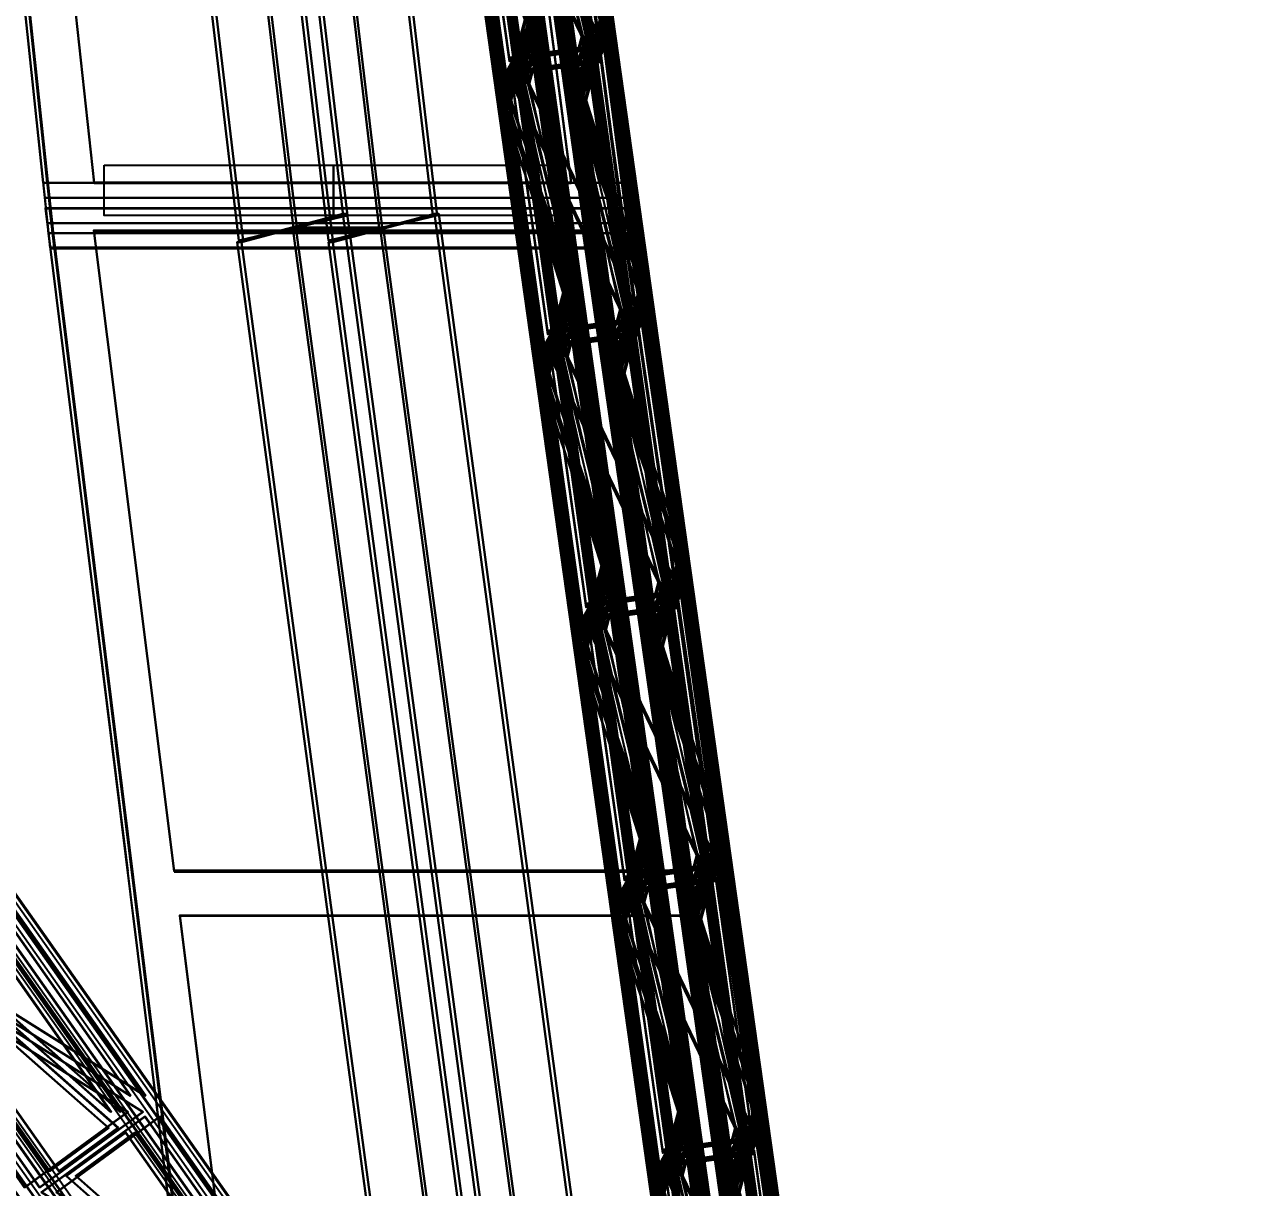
# Model space of a CAD drawing. Header units: millimetres. Extents: x -84906 to 117550, y -3000 to 338000.
# Drawn here: x 13177 to 18014, y 84192 to 88808 of the extents above; entities that cross this region are included whole.
import ezdxf

# ---------------------------------------------------------------- set-up
doc = ezdxf.new("R2010")
doc.units = ezdxf.units.MM
doc.layers.add('D-STR-DIM', color=7, linetype='Continuous', lineweight=13)
doc.layers.add('D-STR-STRC', color=7, linetype='Continuous', lineweight=25)
doc.styles.add('OpenSansCondensed-Light', font='OpenSansCondensed-Light.ttf')
doc.styles.add('TOWER_UNICODE', font='Arial Unicode.ttf')
doc.dimstyles.new('EZDXF', dxfattribs={"dimtxt": 0.25, "dimasz": 0.175, "dimexe": 0.375, "dimexo": 0.125, "dimgap": 0.1, "dimtad": 1, "dimlfac": 100, "dimzin": 12, "dimdsep": 46, "dimtxsty": 'OpenSansCondensed-Light', "dimblk": 'ARCHTICK', "dimcen": 2.5, "dimazin": 3, "dimtfac": 0.5, "dimtmove": 2, "dimatfit": 3})

# ---------------------------------------------------------------- blocks, each defined once
blk = doc.blocks.new('_ARCHTICK')
at = {"color": 0, "linetype": 'BYBLOCK', "const_width": 0.15}
blk.add_lwpolyline([(-0.5, -0.5), (0.5, 0.5)], dxfattribs=at)

msp = doc.modelspace()

# ---------------------------------------------------------------- linework, layer by layer
at = {"layer": 'D-STR-STRC'}
for points in [[(15581.7, 87922.8), (13279.5, 87922.8), (12200.5, 98080.6), (14247.1, 98080.6)], [(15581.7, 87921.1), (13279.5, 87921.1), (12200.5, 98078.9), (14247.1, 98078.9)], [(13279.5, 87919), (15581.7, 87919), (14247.1, 98076.8), (12200.5, 98076.8)], [(13295.4, 87922.8), (13295.4, 87922.8), (12216.4, 98080.6), (12216.4, 98080.6)], [(15565.8, 87919), (15565.8, 87919), (14231.2, 98076.8), (14231.2, 98076.8)], [(14027.8, 87950.8), (14441.6, 88049.2), (13253.5, 98049.2), (12839.8, 97950.8)], [(14441.6, 88049.2), (14027.8, 87950.8), (12839.8, 97950.8), (13253.5, 98049.2)], [(14458.5, 88049.2), (14257.9, 88001.5), (13069.9, 98001.5), (13270.5, 98049.2)], [(14257.9, 88001.5), (14458.5, 88049.2), (13270.5, 98049.2), (13069.9, 98001.5)], [(14814.5, 88049.2), (14400.7, 87950.8), (13212.7, 97950.8), (13626.4, 98049.2)], [(14400.7, 87950.8), (14814.5, 88049.2), (13626.4, 98049.2), (13212.7, 97950.8)], [(14441.6, 88049.2), (14458.5, 88049.2), (13270.5, 98049.2), (13253.5, 98049.2)], [(14458.5, 88049.2), (14441.6, 88049.2), (13253.5, 98049.2), (13270.5, 98049.2)], [(14596.9, 88001.5), (14797.5, 88049.2), (13609.4, 98049.2), (13408.9, 98001.5)], [(14797.5, 88049.2), (14596.9, 88001.5), (13408.9, 98001.5), (13609.4, 98049.2)], [(14797.5, 88049.2), (14814.5, 88049.2), (13626.4, 98049.2), (13609.4, 98049.2)], [(14814.5, 88049.2), (14797.5, 88049.2), (13609.4, 98049.2), (13626.4, 98049.2)], [(14245.4, 87998.5), (14044.8, 87950.8), (12856.8, 97950.8), (13057.3, 97998.5)], [(14044.8, 87950.8), (14245.4, 87998.5), (13057.3, 97998.5), (12856.8, 97950.8)], [(14584.4, 87998.5), (14245.4, 87998.5), (13057.3, 97998.5), (13396.3, 97998.5)], [(14245.4, 87998.5), (14584.4, 87998.5), (13396.3, 97998.5), (13057.3, 97998.5)], [(14257.9, 88001.5), (14596.9, 88001.5), (13408.9, 98001.5), (13069.9, 98001.5)], [(14596.9, 88001.5), (14257.9, 88001.5), (13069.9, 98001.5), (13408.9, 98001.5)], [(14383.8, 87950.8), (14584.4, 87998.5), (13396.3, 97998.5), (13195.7, 97950.8)], [(14584.4, 87998.5), (14383.8, 87950.8), (13195.7, 97950.8), (13396.3, 97998.5)], [(14044.8, 87950.8), (14027.8, 87950.8), (12839.8, 97950.8), (12856.8, 97950.8)], [(14027.8, 87950.8), (14044.8, 87950.8), (12856.8, 97950.8), (12839.8, 97950.8)], [(14400.7, 87950.8), (14383.8, 87950.8), (13195.7, 97950.8), (13212.7, 97950.8)], [(14383.8, 87950.8), (14400.7, 87950.8), (13212.7, 97950.8), (13195.7, 97950.8)], [(16723.6, 80186.7), (16213.9, 79813.3), (7051.6, 92813.3), (7561.3, 93186.7)], [(16726.7, 80186.7), (16217, 79813.3), (7054.7, 92813.3), (7564.4, 93186.7)], [(16783, 80186.7), (16273.3, 79813.3), (7110.9, 92813.3), (7620.7, 93186.7)], [(16786.1, 80186.7), (16276.4, 79813.3), (7114.1, 92813.3), (7623.8, 93186.7)], [(16401.7, 80174.4), (16285.8, 79825.6), (14461.2, 92825.6), (14577.1, 93174.4)], [(16393.8, 80186.7), (16292.3, 79813.3), (14467.7, 92813.3), (14569.2, 93186.7)], [(16417.3, 80174.4), (16301.5, 79825.6), (14476.8, 92825.6), (14592.7, 93174.4)], [(16409.5, 80186.7), (16308, 79813.3), (14483.4, 92813.3), (14584.9, 93186.7)], [(16698.5, 80174.4), (16582.7, 79825.6), (14758, 92825.6), (14873.9, 93174.4)], [(16692, 80186.7), (16590.5, 79813.3), (14765.8, 92813.3), (14867.3, 93186.7)], [(16714.2, 80174.4), (16598.3, 79825.6), (14773.6, 92825.6), (14889.5, 93174.4)], [(16707.7, 80186.7), (16606.2, 79813.3), (14781.5, 92813.3), (14883, 93186.7)], [(16646.7, 80122.6), (16312.2, 79877.4), (7149.9, 92877.4), (7484.4, 93122.6)], [(16649.9, 80122.6), (16315.4, 79877.4), (7153, 92877.4), (7487.5, 93122.6)], [(16684.6, 80122.6), (16350.1, 79877.4), (7187.8, 92877.4), (7522.3, 93122.6)], [(16687.8, 80122.6), (16353.3, 79877.4), (7190.9, 92877.4), (7525.4, 93122.6)], [(16423.8, 80146.2), (16268.3, 79853.8), (14443.7, 92853.8), (14599.2, 93146.2)], [(16411.5, 80160.9), (16278, 79839.1), (14453.3, 92839.1), (14586.8, 93160.9)], [(16439.2, 80146.2), (16283.7, 79853.8), (14459.1, 92853.8), (14614.6, 93146.2)], [(16427, 80160.9), (16293.5, 79839.1), (14468.9, 92839.1), (14602.4, 93160.9)], [(16430.3, 80122.6), (16363.7, 79877.4), (14539.1, 92877.4), (14605.7, 93122.6)], [(16446, 80122.6), (16379.4, 79877.4), (14554.8, 92877.4), (14621.4, 93122.6)], [(16620.6, 80122.6), (16554, 79877.4), (14729.3, 92877.4), (14795.9, 93122.6)], [(16716.3, 80146.2), (16560.8, 79853.8), (14736.1, 92853.8), (14891.6, 93146.2)], [(16636.3, 80122.6), (16569.7, 79877.4), (14745, 92877.4), (14811.6, 93122.6)], [(16706.5, 80160.9), (16573, 79839.1), (14748.3, 92839.1), (14881.8, 93160.9)], [(16731.7, 80146.2), (16576.2, 79853.8), (14751.5, 92853.8), (14907, 93146.2)], [(16722, 80160.9), (16588.5, 79839.1), (14763.9, 92839.1), (14897.4, 93160.9)], [(16450, 80096), (16348, 79904), (14523.3, 92904), (14625.4, 93096)], [(16441.9, 80105.6), (16354.3, 79894.4), (14529.6, 92894.4), (14617.3, 93105.6)], [(16435.5, 80114.4), (16359.5, 79885.6), (14534.8, 92885.6), (14610.9, 93114.4)], [(16465.4, 80096), (16363.4, 79904), (14538.7, 92904), (14640.8, 93096)], [(16457.4, 80105.6), (16369.8, 79894.4), (14545.2, 92894.4), (14632.8, 93105.6)], [(16451.1, 80114.4), (16375.1, 79885.6), (14550.4, 92885.6), (14626.5, 93114.4)], [(16636.6, 80096), (16534.6, 79904), (14709.9, 92904), (14812, 93096)], [(16630.2, 80105.6), (16542.6, 79894.4), (14717.9, 92894.4), (14805.5, 93105.6)], [(16624.9, 80114.4), (16548.9, 79885.6), (14724.2, 92885.6), (14800.3, 93114.4)], [(16652, 80096), (16550, 79904), (14725.3, 92904), (14827.4, 93096)], [(16645.7, 80105.6), (16558.1, 79894.4), (14733.4, 92894.4), (14821.1, 93105.6)], [(16640.5, 80114.4), (16564.5, 79885.6), (14739.8, 92885.6), (14815.9, 93114.4)], [(16717.9, 80038.1), (16282.1, 79977.3), (14457.5, 92977.3), (14893.2, 93038.1)], [(16717.9, 80038.1), (16282.1, 79977.3), (14457.5, 92977.3), (14893.2, 93038.1)], [(16717.9, 80037), (16282.1, 79976.2), (14457.5, 92976.2), (14893.2, 93037)], [(16717.9, 80037), (16282.1, 79976.2), (14457.5, 92976.2), (14893.2, 93037)], [(16717.9, 80030.6), (16282.1, 79969.4), (14457.5, 92969.4), (14893.2, 93030.6)], [(16717.9, 80023.8), (16282.1, 79963), (14457.5, 92963), (14893.2, 93023.8)], [(16717.9, 80023.8), (16282.1, 79963), (14457.5, 92963), (14893.2, 93023.8)], [(16717.9, 80022.7), (16282.1, 79961.9), (14457.5, 92961.9), (14893.2, 93022.7)], [(16717.9, 80022.7), (16282.1, 79961.9), (14457.5, 92961.9), (14893.2, 93022.7)], [(13252, 88179.7), (13252, 88179.7), (13019.2, 90371.7), (13019.2, 90371.7)], [(13267.9, 88181.4), (13267.9, 88181.4), (13035.1, 90373.4), (13035.1, 90373.4)], [(15345.8, 88181.4), (13453.9, 88181.4), (13216.2, 90373.4), (15062.7, 90373.4)], [(13453.9, 88179.7), (15345.8, 88179.7), (15062.6, 90371.9), (13216.2, 90371.9)], [(15345.8, 88179.7), (13453.9, 88179.7), (13216.2, 90371.7), (15062.7, 90371.7)], [(13453.9, 88177.6), (15345.8, 88177.6), (15062.6, 90369.9), (13216.2, 90369.9)], [(15531.9, 88177.6), (15531.9, 88177.6), (15243.8, 90369.9), (15243.8, 90369.9)], [(15547.7, 88179.7), (15547.7, 88179.7), (15259.7, 90371.9), (15259.7, 90371.9)], [(15451.8, 88770.9), (15313.6, 89755.4), (15001.6, 89711.9)], [(15451.8, 88770.9), (15313.6, 89755.4), (15001.6, 89711.9)], [(15451.8, 88769.8), (15313.6, 89754.3), (15001.6, 89710.7)], [(15451.8, 88769.8), (15313.6, 89754.3), (15001.6, 89710.7)], [(15451.7, 88763.5), (15313.6, 89747.8), (15001.6, 89704)], [(15451.8, 88756.6), (15313.6, 89741.1), (15001.6, 89697.6)], [(15451.8, 88756.6), (15313.6, 89741.1), (15001.6, 89697.6)], [(15451.8, 88755.5), (15313.6, 89740), (15001.6, 89696.5)], [(15451.8, 88755.5), (15313.6, 89740), (15001.6, 89696.5)], [(15413.4, 88720.2), (15101.5, 88676.6), (14963.3, 89661.2)], [(15413.4, 88720.2), (15101.5, 88676.6), (14963.3, 89661.2)], [(15413.4, 88719.1), (15101.5, 88675.5), (14963.3, 89660.1)], [(15413.4, 88719.1), (15101.5, 88675.5), (14963.3, 89660.1)], [(15413.4, 88712.7), (15101.5, 88668.9), (14963.3, 89653.2)], [(15413.4, 88705.9), (15101.5, 88662.4), (14963.3, 89646.9)], [(15413.4, 88705.9), (15101.5, 88662.4), (14963.3, 89646.9)], [(15413.4, 88704.8), (15101.5, 88661.2), (14963.3, 89645.8)], [(15413.4, 88704.8), (15101.5, 88661.2), (14963.3, 89645.8)], [(15209.5, 88748.3), (15137.8, 88613.4), (14998.2, 89607.8)], [(15204.4, 88753.3), (15142.9, 88605), (15002.9, 89601.9)], [(15200.4, 88757.8), (15147, 88597.1), (15006.7, 89596.6)], [(15197.3, 88761.9), (15150.5, 88589.8), (15009.8, 89591.9)], [(15224.9, 88748.3), (15153.2, 88613.4), (15013.6, 89607.8)], [(15219.9, 88753.3), (15158.4, 88605), (15018.5, 89601.9)], [(15216.1, 88757.8), (15162.6, 88597.1), (15022.4, 89596.6)], [(15213, 88761.9), (15166.2, 88589.8), (15025.5, 89591.9)], [(15396.1, 88748.3), (15324.4, 88613.4), (15184.9, 89607.8)], [(15392.7, 88753.3), (15331.1, 88605), (15191.2, 89601.9)], [(15389.9, 88757.8), (15336.4, 88597.1), (15196.2, 89596.6)], [(15387.5, 88761.9), (15340.8, 88589.8), (15200.1, 89591.9)], [(15411.5, 88748.3), (15339.8, 88613.4), (15200.3, 89607.8)], [(15408.2, 88753.3), (15346.7, 88605), (15206.7, 89601.9)], [(15405.5, 88757.8), (15352.1, 88597.1), (15211.8, 89596.6)], [(15403.2, 88761.9), (15356.4, 88589.8), (15215.8, 89591.9)], [(15183.3, 88798.5), (15058.2, 88563.2), (14918.6, 89557.6)], [(15174, 88808.6), (15066.5, 88549.7), (14926.6, 89546.6)], [(15198.7, 88798.5), (15073.6, 88563.2), (14934, 89557.6)], [(15189.5, 88808.6), (15082.1, 88549.7), (14942.2, 89546.6)], [(15475.8, 88798.5), (15350.6, 88563.2), (15211.1, 89557.6)], [(15469, 88808.6), (15361.6, 88549.7), (15221.6, 89546.6)], [(15491.1, 88798.5), (15366, 88563.2), (15226.4, 89557.6)], [(15484.5, 88808.6), (15377.1, 88549.7), (15237.2, 89546.6)], [(15166.7, 88817.8), (15073.4, 88537.1), (14933.1, 89536.6)], [(15160.8, 88826.1), (15079.1, 88525.6), (14938.4, 89527.7)], [(15182.3, 88817.8), (15089, 88537.1), (14948.7, 89536.6)], [(15176.5, 88826.1), (15094.8, 88525.6), (14954.1, 89527.7)], [(15463.5, 88817.8), (15370.2, 88537.1), (15229.9, 89536.6)], [(15458.9, 88826.1), (15377.2, 88525.6), (15236.6, 89527.7)], [(15479.1, 88817.8), (15385.9, 88537.1), (15245.6, 89536.6)], [(15474.6, 88826.1), (15392.9, 88525.6), (15252.3, 89527.7)], [(15340.7, 87775.8), (15201.1, 88770.2), (15076, 88534.8)], [(15330, 87786.8), (15190, 88783.7), (15082.6, 88524.7)], [(15321.6, 87796.7), (15181.3, 88796.2), (15088, 88515.5)], [(15356.1, 87775.8), (15216.5, 88770.2), (15091.4, 88534.8)], [(15314.8, 87805.6), (15174.2, 88807.7), (15092.5, 88507.2)], [(15345.5, 87786.8), (15205.6, 88783.7), (15098.1, 88524.7)], [(15337.2, 87796.7), (15196.9, 88796.2), (15103.6, 88515.5)], [(15330.5, 87805.6), (15189.9, 88807.7), (15108.2, 88507.2)], [(15633.1, 87775.8), (15493.6, 88770.2), (15368.4, 88534.8)], [(15625, 87786.8), (15485.1, 88783.7), (15377.6, 88524.7)], [(15648.5, 87775.8), (15508.9, 88770.2), (15383.8, 88534.8)], [(15618.4, 87796.7), (15478.1, 88796.2), (15384.9, 88515.5)], [(15613, 87805.6), (15472.3, 88807.7), (15390.7, 88507.2)], [(15640.5, 87786.8), (15500.6, 88783.7), (15393.2, 88524.7)], [(15634, 87796.7), (15493.7, 88796.2), (15400.5, 88515.5)], [(15628.7, 87805.6), (15488, 88807.7), (15406.3, 88507.2)], [(15366.9, 87725.5), (15227.3, 88719.9), (15155.6, 88585.1)], [(15360.4, 87731.5), (15220.5, 88728.4), (15158.9, 88580)], [(15355.3, 87736.8), (15215.1, 88736.3), (15161.6, 88575.5)], [(15351.3, 87741.4), (15210.7, 88743.5), (15163.9, 88571.4)], [(15382.3, 87725.5), (15242.7, 88719.9), (15171, 88585.1)], [(15375.9, 87731.5), (15236, 88728.4), (15174.5, 88580)], [(15371, 87736.8), (15230.7, 88736.3), (15177.3, 88575.5)], [(15367, 87741.4), (15226.4, 88743.5), (15179.6, 88571.4)], [(15553.5, 87725.5), (15413.9, 88719.9), (15342.2, 88585.1)], [(15548.7, 87731.5), (15408.7, 88728.4), (15347.2, 88580)], [(15544.8, 87736.8), (15404.5, 88736.3), (15351.1, 88575.5)], [(15541.6, 87741.4), (15400.9, 88743.5), (15354.2, 88571.4)], [(15568.9, 87725.5), (15429.3, 88719.9), (15357.6, 88585.1)], [(15564.2, 87731.5), (15424.3, 88728.4), (15362.7, 88580)], [(15560.4, 87736.8), (15420.1, 88736.3), (15366.7, 88575.5)], [(15557.3, 87741.4), (15416.6, 88743.5), (15369.9, 88571.4)], [(15603.8, 87687.6), (15465.6, 88672.1), (15153.7, 88628.5)], [(15603.8, 87687.6), (15465.6, 88672.1), (15153.7, 88628.5)], [(15603.8, 87686.4), (15465.6, 88671), (15153.7, 88627.4)], [(15603.8, 87686.4), (15465.6, 88671), (15153.7, 88627.4)], [(15603.8, 87680.1), (15465.6, 88664.5), (15153.7, 88620.7)], [(15603.8, 87673.3), (15465.6, 88657.8), (15153.7, 88614.2)], [(15603.8, 87673.3), (15465.6, 88657.8), (15153.7, 88614.2)], [(15603.8, 87672.2), (15465.6, 88656.7), (15153.7, 88613.1)], [(15603.8, 87672.2), (15465.6, 88656.7), (15153.7, 88613.1)], [(15565.5, 87636.9), (15253.5, 87593.3), (15115.4, 88577.8)], [(15565.5, 87636.9), (15253.5, 87593.3), (15115.4, 88577.8)], [(15565.5, 87635.8), (15253.5, 87592.2), (15115.4, 88576.7)], [(15565.5, 87635.8), (15253.5, 87592.2), (15115.4, 88576.7)], [(15565.5, 87629.3), (15253.5, 87585.5), (15115.4, 88569.9)], [(15565.5, 87622.6), (15253.5, 87579), (15115.4, 88563.6)], [(15565.5, 87622.6), (15253.5, 87579), (15115.4, 88563.6)], [(15565.5, 87621.5), (15253.5, 87577.9), (15115.4, 88562.4)], [(15565.5, 87621.5), (15253.5, 87577.9), (15115.4, 88562.4)], [(15361.6, 87664.9), (15289.9, 87530.1), (15150.3, 88524.5)], [(15356.5, 87670), (15294.9, 87521.6), (15155, 88518.5)], [(15352.5, 87674.5), (15299.1, 87513.7), (15158.8, 88513.2)], [(15349.3, 87678.6), (15302.5, 87506.5), (15161.9, 88508.6)], [(15376.9, 87664.9), (15305.3, 87530.1), (15165.7, 88524.5)], [(15372, 87670), (15310.5, 87521.6), (15170.5, 88518.5)], [(15368.1, 87674.5), (15314.7, 87513.7), (15174.4, 88513.2)], [(15365, 87678.6), (15318.2, 87506.5), (15177.6, 88508.6)], [(15548.2, 87664.9), (15476.5, 87530.1), (15336.9, 88524.5)], [(15544.7, 87670), (15483.2, 87521.6), (15343.3, 88518.5)], [(15541.9, 87674.5), (15488.5, 87513.7), (15348.2, 88513.2)], [(15539.6, 87678.6), (15492.8, 87506.5), (15352.2, 88508.6)], [(15563.6, 87664.9), (15491.9, 87530.1), (15352.3, 88524.5)], [(15560.3, 87670), (15498.7, 87521.6), (15358.8, 88518.5)], [(15557.5, 87674.5), (15504.1, 87513.7), (15363.8, 88513.2)], [(15555.3, 87678.6), (15508.5, 87506.5), (15367.8, 88508.6)], [(15335.4, 87715.2), (15210.2, 87479.8), (15070.7, 88474.2)], [(15326, 87725.3), (15218.6, 87466.3), (15078.7, 88463.2)], [(15318.7, 87734.5), (15225.5, 87453.8), (15085.2, 88453.3)], [(15350.8, 87715.2), (15225.6, 87479.8), (15086.1, 88474.2)], [(15312.8, 87742.8), (15231.2, 87442.3), (15090.5, 88444.4)], [(15341.6, 87725.3), (15234.1, 87466.3), (15094.2, 88463.2)], [(15334.3, 87734.5), (15241.1, 87453.8), (15100.8, 88453.3)], [(15328.5, 87742.8), (15246.8, 87442.3), (15106.2, 88444.4)], [(15627.8, 87715.2), (15502.7, 87479.8), (15363.1, 88474.2)], [(15621, 87725.3), (15513.6, 87466.3), (15373.7, 88463.2)], [(15643.2, 87715.2), (15518.1, 87479.8), (15378.5, 88474.2)], [(15615.5, 87734.5), (15522.3, 87453.8), (15382, 88453.3)], [(15611, 87742.8), (15529.3, 87442.3), (15388.6, 88444.4)], [(15636.6, 87725.3), (15529.1, 87466.3), (15389.2, 88463.2)], [(15631.2, 87734.5), (15537.9, 87453.8), (15397.6, 88453.3)], [(15626.7, 87742.8), (15545, 87442.3), (15404.3, 88444.4)], [(13493.6, 88250), (14403.3, 88250), (14403.3, 88050), (13493.6, 88050)], [(13493.6, 88250), (14403.3, 88250), (14403.3, 88050), (13493.6, 88050)], [(13493.6, 88250), (14403.3, 88250), (14403.3, 88050), (13493.6, 88050)], [(13493.6, 88250), (14403.3, 88250), (14403.3, 88050), (13493.6, 88050)], [(15313.1, 88050), (14403.3, 88050), (14403.3, 88250), (15313.1, 88250)], [(15313.1, 88050), (14403.3, 88050), (14403.3, 88250), (15313.1, 88250)], [(15313.1, 88050), (14403.3, 88050), (14403.3, 88250), (15313.1, 88250)], [(15313.1, 88050), (14403.3, 88050), (14403.3, 88250), (15313.1, 88250)], [(15547, 88179.7), (15547, 88179.7), (13252.7, 88179.7), (13252.7, 88179.7)], [(15547, 88179.7), (13252.7, 88179.7), (13252.7, 88179.7), (15547, 88179.7)], [(15554.8, 88120.3), (15554.8, 88120.3), (13259, 88120.3), (13259, 88120.3)], [(15554.8, 88120.3), (13259, 88120.3), (13259, 88120.3), (15554.8, 88120.3)], [(16749.6, 79923.4), (14271.8, 79923.4), (13260.9, 88080.5), (15560.4, 88080.5)], [(13260.9, 88078.6), (13260.9, 88078.6), (13280.9, 88078.6), (13280.9, 88078.6)], [(16749.6, 79921.4), (14271.8, 79921.4), (13260.9, 88078.6), (15560.4, 88078.6)], [(15560.4, 88078.6), (13260.9, 88078.6), (13260.9, 88078.6), (15560.4, 88078.6)], [(14271.8, 79919.1), (16749.6, 79919.1), (15560.4, 88076.3), (13260.9, 88076.3)], [(15559.6, 88078.6), (15559.6, 88078.6), (13261.6, 88078.6), (13261.6, 88078.6)], [(15559.6, 88078.6), (13261.6, 88078.6), (13261.6, 88078.6), (15559.6, 88078.6)], [(14287.6, 79923.4), (14287.6, 79923.4), (13276.8, 88080.5), (13276.8, 88080.5)], [(14021, 87943.3), (14441.1, 88056.7), (14458.1, 88056.7), (14254.3, 88001.7), (14600.5, 88001.7), (14804.3, 88056.7), (14821.3, 88056.7), (14401.2, 87943.3), (14384.2, 87943.3), (14588, 87998.3), (14241.8, 87998.3), (14038, 87943.3)], [(15099.9, 79943.3), (15520, 80056.7), (14441.1, 88056.7), (14021, 87943.3)], [(14401.2, 87943.3), (14821.3, 88056.7), (14804.3, 88056.7), (14600.5, 88001.7), (14254.3, 88001.7), (14458.1, 88056.7), (14441.1, 88056.7), (14021, 87943.3), (14038, 87943.3), (14241.8, 87998.3), (14588, 87998.3), (14384.2, 87943.3)], [(15520, 80056.7), (15099.9, 79943.3), (14021, 87943.3), (14441.1, 88056.7)], [(14027.8, 87950.8), (14441.6, 88049.2), (14458.5, 88049.2), (14257.9, 88001.5), (14596.9, 88001.5), (14797.5, 88049.2), (14814.5, 88049.2), (14400.7, 87950.8), (14383.8, 87950.8), (14584.4, 87998.5), (14245.4, 87998.5), (14044.8, 87950.8)], [(14400.7, 87950.8), (14814.5, 88049.2), (14797.5, 88049.2), (14596.9, 88001.5), (14257.9, 88001.5), (14458.5, 88049.2), (14441.6, 88049.2), (14027.8, 87950.8), (14044.8, 87950.8), (14245.4, 87998.5), (14584.4, 87998.5), (14383.8, 87950.8)], [(15536.9, 80056.7), (15333.2, 80001.7), (14254.3, 88001.7), (14458.1, 88056.7)], [(15333.2, 80001.7), (15536.9, 80056.7), (14458.1, 88056.7), (14254.3, 88001.7)], [(15900.1, 80056.7), (15480, 79943.3), (14401.2, 87943.3), (14821.3, 88056.7)], [(15480, 79943.3), (15900.1, 80056.7), (14821.3, 88056.7), (14401.2, 87943.3)], [(15520, 80056.7), (15536.9, 80056.7), (14458.1, 88056.7), (14441.1, 88056.7)], [(15536.9, 80056.7), (15520, 80056.7), (14441.1, 88056.7), (14458.1, 88056.7)], [(15679.4, 80001.7), (15883.1, 80056.7), (14804.3, 88056.7), (14600.5, 88001.7)], [(15883.1, 80056.7), (15679.4, 80001.7), (14600.5, 88001.7), (14804.3, 88056.7)], [(15883.1, 80056.7), (15900.1, 80056.7), (14821.3, 88056.7), (14804.3, 88056.7)], [(15900.1, 80056.7), (15883.1, 80056.7), (14804.3, 88056.7), (14821.3, 88056.7)], [(15560.4, 88078.6), (15560.4, 88078.6), (15540.4, 88078.6), (15540.4, 88078.6)], [(16733.8, 79919.1), (16733.8, 79919.1), (15544.5, 88076.3), (15544.5, 88076.3)], [(15568.2, 88019.6), (15568.2, 88019.6), (13268.9, 88019.6), (13268.9, 88019.6)], [(15568.2, 88019.6), (13268.9, 88019.6), (13268.9, 88019.6), (15568.2, 88019.6)], [(15320.6, 79998.3), (15116.9, 79943.3), (14038, 87943.3), (14241.8, 87998.3)], [(15116.9, 79943.3), (15320.6, 79998.3), (14241.8, 87998.3), (14038, 87943.3)], [(15666.8, 79998.3), (15320.6, 79998.3), (14241.8, 87998.3), (14588, 87998.3)], [(15320.6, 79998.3), (15666.8, 79998.3), (14588, 87998.3), (14241.8, 87998.3)], [(15333.2, 80001.7), (15679.4, 80001.7), (14600.5, 88001.7), (14254.3, 88001.7)], [(15679.4, 80001.7), (15333.2, 80001.7), (14254.3, 88001.7), (14600.5, 88001.7)], [(15463.1, 79943.3), (15666.8, 79998.3), (14588, 87998.3), (14384.2, 87943.3)], [(15666.8, 79998.3), (15463.1, 79943.3), (14384.2, 87943.3), (14588, 87998.3)], [(13586.9, 85448), (13586.9, 85448), (13271.9, 87990.1), (13271.9, 87990.1)], [(15573.2, 87980.3), (15573.2, 87980.3), (13273.9, 87980.3), (13273.9, 87980.3)], [(15573.2, 87980.3), (13273.9, 87980.3), (13273.9, 87980.3), (15573.2, 87980.3)], [(13602.8, 85450), (13602.8, 85450), (13287.8, 87992), (13287.8, 87992)], [(15759.4, 85450), (13771.4, 85450), (13452, 87992), (15393.1, 87992)], [(13771.4, 85447.8), (15759.4, 85447.8), (15393.1, 87990.3), (13452, 87990.3)], [(15759.4, 85448), (13771.4, 85448), (13452, 87990.1), (15393.1, 87990.1)], [(13771.4, 85445.5), (15759.4, 85445.5), (15393.1, 87988), (13452, 87988)], [(15928.1, 85445.5), (15928.1, 85445.5), (15557.4, 87988), (15557.4, 87988)], [(15943.9, 85447.8), (15943.9, 85447.8), (15573.2, 87990.3), (15573.2, 87990.3)], [(13279.5, 87921.1), (13279.5, 87921.1), (13299.5, 87921.1), (13299.5, 87921.1)], [(15581.7, 87921.1), (13279.5, 87921.1), (13279.5, 87921.1), (15581.7, 87921.1)], [(15581, 87921.1), (15581, 87921.1), (13280.2, 87921.1), (13280.2, 87921.1)], [(15581, 87921.1), (13280.2, 87921.1), (13280.2, 87921.1), (15581, 87921.1)], [(15116.9, 79943.3), (15099.9, 79943.3), (14021, 87943.3), (14038, 87943.3)], [(15099.9, 79943.3), (15116.9, 79943.3), (14038, 87943.3), (14021, 87943.3)], [(15480, 79943.3), (15463.1, 79943.3), (14384.2, 87943.3), (14401.2, 87943.3)], [(15463.1, 79943.3), (15480, 79943.3), (14401.2, 87943.3), (14384.2, 87943.3)], [(15581.7, 87921.1), (15581.7, 87921.1), (15561.7, 87921.1), (15561.7, 87921.1)], [(15473.6, 86713.4), (15333.3, 87712.9), (15240.1, 87432.2)], [(15466.9, 86722.3), (15326.2, 87724.4), (15244.6, 87423.9)], [(15489.2, 86713.4), (15349, 87712.9), (15255.7, 87432.2)], [(15482.6, 86722.3), (15341.9, 87724.4), (15260.3, 87423.9)], [(15770.4, 86713.4), (15630.2, 87712.9), (15536.9, 87432.2)], [(15765, 86722.3), (15624.4, 87724.4), (15542.7, 87423.9)], [(15786.1, 86713.4), (15645.8, 87712.9), (15552.5, 87432.2)], [(15780.7, 86722.3), (15640.1, 87724.4), (15558.4, 87423.9)], [(15492.7, 86692.4), (15353.2, 87686.8), (15228, 87451.5)], [(15482, 86703.4), (15342.1, 87700.3), (15234.7, 87441.4)], [(15508.1, 86692.4), (15368.6, 87686.8), (15243.4, 87451.5)], [(15497.5, 86703.4), (15357.6, 87700.3), (15250.2, 87441.4)], [(15503.4, 86658.1), (15362.7, 87660.2), (15316, 87488.1)], [(15519.1, 86658.1), (15378.4, 87660.2), (15331.6, 87488.1)], [(15693.7, 86658.1), (15553, 87660.2), (15506.2, 87488.1)], [(15785.2, 86692.4), (15645.6, 87686.8), (15520.5, 87451.5)], [(15709.4, 86658.1), (15568.7, 87660.2), (15521.9, 87488.1)], [(15777, 86703.4), (15637.1, 87700.3), (15529.7, 87441.4)], [(15800.6, 86692.4), (15661, 87686.8), (15535.9, 87451.5)], [(15792.6, 86703.4), (15652.6, 87700.3), (15545.2, 87441.4)], [(15518.9, 86642.2), (15379.4, 87636.6), (15307.7, 87501.7)], [(15512.4, 86648.1), (15372.5, 87645), (15311, 87496.7)], [(15507.4, 86653.4), (15367.1, 87652.9), (15313.7, 87492.2)], [(15534.3, 86642.2), (15394.7, 87636.6), (15323.1, 87501.7)], [(15528, 86648.1), (15388, 87645), (15326.5, 87496.7)], [(15523, 86653.4), (15382.7, 87652.9), (15329.3, 87492.2)], [(15705.5, 86642.2), (15566, 87636.6), (15494.3, 87501.7)], [(15700.7, 86648.1), (15560.8, 87645), (15499.3, 87496.7)], [(15696.8, 86653.4), (15556.5, 87652.9), (15503.1, 87492.2)], [(15720.9, 86642.2), (15581.4, 87636.6), (15509.7, 87501.7)], [(15716.2, 86648.1), (15576.3, 87645), (15514.8, 87496.7)], [(15712.4, 86653.4), (15572.2, 87652.9), (15518.7, 87492.2)], [(15755.9, 86604.2), (15617.7, 87588.8), (15305.7, 87545.2)], [(15755.9, 86604.2), (15617.7, 87588.8), (15305.7, 87545.2)], [(15755.9, 86603.1), (15617.7, 87587.6), (15305.7, 87544.1)], [(15755.9, 86603.1), (15617.7, 87587.6), (15305.7, 87544.1)], [(15755.9, 86589.9), (15617.7, 87574.5), (15305.7, 87530.9)], [(15755.9, 86589.9), (15617.7, 87574.5), (15305.7, 87530.9)], [(15755.9, 86588.8), (15617.7, 87573.4), (15305.7, 87529.8)], [(15755.9, 86588.8), (15617.7, 87573.4), (15305.7, 87529.8)], [(15755.8, 86596.8), (15617.7, 87581.1), (15305.8, 87537.3)], [(15717.6, 86553.5), (15405.6, 86510), (15267.4, 87494.5)], [(15717.6, 86553.5), (15405.6, 86510), (15267.4, 87494.5)], [(15717.6, 86552.4), (15405.6, 86508.9), (15267.4, 87493.4)], [(15717.6, 86552.4), (15405.6, 86508.9), (15267.4, 87493.4)], [(15717.5, 86546), (15405.6, 86502.2), (15267.4, 87486.5)], [(15717.6, 86539.3), (15405.6, 86495.7), (15267.4, 87480.2)], [(15717.6, 86539.3), (15405.6, 86495.7), (15267.4, 87480.2)], [(15717.6, 86538.1), (15405.6, 86494.6), (15267.4, 87479.1)], [(15717.6, 86538.1), (15405.6, 86494.6), (15267.4, 87479.1)], [(15513.6, 86581.6), (15441.9, 86446.8), (15302.4, 87441.2)], [(15508.5, 86586.6), (15447, 86438.3), (15307.1, 87435.2)], [(15504.5, 86591.2), (15451.1, 86430.4), (15310.8, 87429.9)], [(15501.4, 86595.3), (15454.6, 86423.1), (15313.9, 87425.3)], [(15529, 86581.6), (15457.3, 86446.8), (15317.7, 87441.2)], [(15524, 86586.6), (15462.5, 86438.3), (15322.6, 87435.2)], [(15520.2, 86591.2), (15466.8, 86430.4), (15326.5, 87429.9)], [(15517.1, 86595.3), (15470.3, 86423.1), (15329.6, 87425.3)], [(15700.2, 86581.6), (15628.5, 86446.8), (15489, 87441.2)], [(15696.8, 86586.6), (15635.2, 86438.3), (15495.3, 87435.2)], [(15694, 86591.2), (15640.6, 86430.4), (15500.3, 87429.9)], [(15691.7, 86595.3), (15644.9, 86423.1), (15504.2, 87425.3)], [(15715.6, 86581.6), (15643.9, 86446.8), (15504.4, 87441.2)], [(15712.3, 86586.6), (15650.8, 86438.3), (15510.9, 87435.2)], [(15709.6, 86591.2), (15656.2, 86430.4), (15515.9, 87429.9)], [(15707.3, 86595.3), (15660.6, 86423.1), (15519.9, 87425.3)], [(15487.4, 86631.9), (15362.3, 86396.5), (15222.7, 87390.9)], [(15478.1, 86641.9), (15370.7, 86383), (15230.7, 87379.9)], [(15470.8, 86651.1), (15377.5, 86370.5), (15237.2, 87370)], [(15502.8, 86631.9), (15377.7, 86396.5), (15238.1, 87390.9)], [(15493.6, 86641.9), (15386.2, 86383), (15246.3, 87379.9)], [(15486.4, 86651.1), (15393.1, 86370.5), (15252.9, 87370)], [(15779.9, 86631.9), (15654.7, 86396.5), (15515.2, 87390.9)], [(15773.1, 86641.9), (15665.7, 86383), (15525.8, 87379.9)], [(15795.3, 86631.9), (15670.1, 86396.5), (15530.6, 87390.9)], [(15767.6, 86651.1), (15674.3, 86370.5), (15534.1, 87370)], [(15788.6, 86641.9), (15681.2, 86383), (15541.3, 87379.9)], [(15783.2, 86651.1), (15690, 86370.5), (15549.7, 87370)], [(15464.9, 86659.5), (15383.2, 86358.9), (15242.6, 87361.1)], [(15480.6, 86659.5), (15398.9, 86358.9), (15258.2, 87361.1)], [(15763, 86659.5), (15681.4, 86358.9), (15540.7, 87361.1)], [(15778.7, 86659.5), (15697, 86358.9), (15556.4, 87361.1)], [(15619, 85638.9), (15478.3, 86641.1), (15396.6, 86340.5)], [(15634.6, 85638.9), (15494, 86641.1), (15412.3, 86340.5)], [(15917.1, 85638.9), (15776.4, 86641.1), (15694.8, 86340.5)], [(15932.8, 85638.9), (15792.1, 86641.1), (15710.5, 86340.5)], [(15644.8, 85609.1), (15505.2, 86603.5), (15380.1, 86368.1)], [(15634.1, 85620.1), (15494.1, 86617), (15386.7, 86358.1)], [(15625.7, 85630), (15485.4, 86629.5), (15392.1, 86348.9)], [(15660.2, 85609.1), (15520.6, 86603.5), (15395.5, 86368.1)], [(15649.6, 85620.1), (15509.7, 86617), (15402.2, 86358.1)], [(15641.3, 85630), (15501, 86629.5), (15407.8, 86348.9)], [(15937.2, 85609.1), (15797.7, 86603.5), (15672.5, 86368.1)], [(15929.1, 85620.1), (15789.2, 86617), (15681.7, 86358.1)], [(15952.6, 85609.1), (15813.1, 86603.5), (15687.9, 86368.1)], [(15922.5, 85630), (15782.2, 86629.5), (15689, 86348.9)], [(15944.6, 85620.1), (15804.7, 86617), (15697.3, 86358.1)], [(15938.1, 85630), (15797.8, 86629.5), (15704.6, 86348.9)], [(15671, 85558.8), (15531.4, 86553.2), (15459.7, 86418.4)], [(15664.5, 85564.8), (15524.6, 86561.7), (15463, 86413.4)], [(15659.5, 85570.1), (15519.2, 86569.6), (15465.8, 86408.8)], [(15655.5, 85574.7), (15514.8, 86576.9), (15468, 86404.7)], [(15686.4, 85558.8), (15546.8, 86553.2), (15475.1, 86418.4)], [(15680, 85564.8), (15540.1, 86561.7), (15478.6, 86413.4)], [(15675.1, 85570.1), (15534.8, 86569.6), (15481.4, 86408.8)], [(15671.1, 85574.7), (15530.5, 86576.9), (15483.7, 86404.7)], [(15857.6, 85558.8), (15718, 86553.2), (15646.3, 86418.4)], [(15852.8, 85564.8), (15712.8, 86561.7), (15651.3, 86413.4)], [(15848.9, 85570.1), (15708.6, 86569.6), (15655.2, 86408.8)], [(15845.7, 85574.7), (15705.1, 86576.9), (15658.3, 86404.7)], [(15873, 85558.8), (15733.4, 86553.2), (15661.7, 86418.4)], [(15868.3, 85564.8), (15728.4, 86561.7), (15666.8, 86413.4)], [(15864.5, 85570.1), (15724.2, 86569.6), (15670.8, 86408.8)], [(15861.4, 85574.7), (15720.7, 86576.9), (15674, 86404.7)], [(15907.9, 85520.9), (15769.7, 86505.4), (15457.8, 86461.9)], [(15907.9, 85520.9), (15769.7, 86505.4), (15457.8, 86461.9)], [(15907.9, 85519.8), (15769.7, 86504.3), (15457.8, 86460.7)], [(15907.9, 85519.8), (15769.7, 86504.3), (15457.8, 86460.7)], [(15907.9, 85513.5), (15769.7, 86497.8), (15457.8, 86454)], [(15907.9, 85506.6), (15769.7, 86491.1), (15457.8, 86447.6)], [(15907.9, 85506.6), (15769.7, 86491.1), (15457.8, 86447.6)], [(15907.9, 85505.5), (15769.7, 86490), (15457.8, 86446.5)], [(15907.9, 85505.5), (15769.7, 86490), (15457.8, 86446.5)], [(15869.6, 85470.2), (15557.7, 85426.6), (15419.5, 86411.2)], [(15869.6, 85470.2), (15557.7, 85426.6), (15419.5, 86411.2)], [(15869.6, 85469.1), (15557.7, 85425.5), (15419.5, 86410.1)], [(15869.6, 85469.1), (15557.7, 85425.5), (15419.5, 86410.1)], [(15869.6, 85462.7), (15557.7, 85418.9), (15419.5, 86403.2)], [(15869.6, 85455.9), (15557.7, 85412.4), (15419.5, 86396.9)], [(15869.6, 85455.9), (15557.7, 85412.4), (15419.5, 86396.9)], [(15869.6, 85454.8), (15557.7, 85411.2), (15419.5, 86395.8)], [(15869.6, 85454.8), (15557.7, 85411.2), (15419.5, 86395.8)], [(15665.7, 85498.3), (15594, 85363.4), (15454.4, 86357.8)], [(15660.6, 85503.3), (15599, 85355), (15459.1, 86351.9)], [(15681.1, 85498.3), (15609.4, 85363.4), (15469.8, 86357.8)], [(15676.1, 85503.3), (15614.6, 85355), (15474.6, 86351.9)], [(15852.3, 85498.3), (15780.6, 85363.4), (15641, 86357.8)], [(15848.8, 85503.3), (15787.3, 85355), (15647.4, 86351.9)], [(15867.7, 85498.3), (15796, 85363.4), (15656.4, 86357.8)], [(15864.4, 85503.3), (15802.8, 85355), (15662.9, 86351.9)], [(15639.5, 85548.5), (15514.3, 85313.2), (15374.8, 86307.6)], [(15654.9, 85548.5), (15529.7, 85313.2), (15390.2, 86307.6)], [(15656.6, 85507.8), (15603.2, 85347.1), (15462.9, 86346.6)], [(15653.4, 85511.9), (15606.7, 85339.8), (15466, 86341.9)], [(15672.2, 85507.8), (15618.8, 85347.1), (15478.5, 86346.6)], [(15669.1, 85511.9), (15622.3, 85339.8), (15481.7, 86341.9)], [(15846, 85507.8), (15792.6, 85347.1), (15652.3, 86346.6)], [(15843.7, 85511.9), (15796.9, 85339.8), (15656.3, 86341.9)], [(15931.9, 85548.5), (15806.8, 85313.2), (15667.2, 86307.6)], [(15861.6, 85507.8), (15808.2, 85347.1), (15667.9, 86346.6)], [(15859.4, 85511.9), (15812.6, 85339.8), (15672, 86341.9)], [(15947.3, 85548.5), (15822.2, 85313.2), (15682.6, 86307.6)], [(15630.1, 85558.6), (15522.7, 85299.7), (15382.8, 86296.6)], [(15622.8, 85567.8), (15529.6, 85287.1), (15389.3, 86286.6)], [(15616.9, 85576.1), (15535.3, 85275.6), (15394.6, 86277.7)], [(15645.7, 85558.6), (15538.2, 85299.7), (15398.3, 86296.6)], [(15638.4, 85567.8), (15545.2, 85287.1), (15404.9, 86286.6)], [(15632.6, 85576.1), (15551, 85275.6), (15410.3, 86277.7)], [(15925.2, 85558.6), (15817.7, 85299.7), (15677.8, 86296.6)], [(15919.6, 85567.8), (15826.4, 85287.1), (15686.1, 86286.6)], [(15915.1, 85576.1), (15833.4, 85275.6), (15692.8, 86277.7)], [(15940.7, 85558.6), (15833.3, 85299.7), (15693.3, 86296.6)], [(15935.3, 85567.8), (15842, 85287.1), (15701.7, 86286.6)], [(15930.8, 85576.1), (15849.1, 85275.6), (15708.4, 86277.7)], [(13596.1, 84555.6), (12889.9, 85557.7), (12479.7, 85257.2)], [(13599.3, 84555.6), (12893, 85557.7), (12482.8, 85257.2)], [(13655.5, 84555.6), (12949.2, 85557.7), (12539.1, 85257.2)], [(13658.6, 84555.6), (12952.4, 85557.7), (12542.2, 85257.2)], [(15786.1, 84536.8), (15646.2, 85533.7), (15538.8, 85274.7)], [(15777.7, 84546.7), (15637.4, 85546.2), (15544.2, 85265.5)], [(15771, 84555.6), (15630.4, 85557.7), (15548.7, 85257.2)], [(15801.7, 84536.8), (15661.7, 85533.7), (15554.3, 85274.7)], [(15793.3, 84546.7), (15653.1, 85546.2), (15559.8, 85265.5)], [(15786.7, 84555.6), (15646, 85557.7), (15564.4, 85257.2)], [(16081.1, 84536.8), (15941.2, 85533.7), (15833.8, 85274.7)], [(16074.6, 84546.7), (15934.3, 85546.2), (15841, 85265.5)], [(16069.2, 84555.6), (15928.5, 85557.7), (15846.8, 85257.2)], [(16096.7, 84536.8), (15956.7, 85533.7), (15849.3, 85274.7)], [(16090.2, 84546.7), (15949.9, 85546.2), (15856.6, 85265.5)], [(16084.8, 84555.6), (15944.2, 85557.7), (15862.5, 85257.2)], [(13519.3, 84491.4), (12813, 85493.5), (12578, 85321.4)], [(13522.4, 84491.4), (12816.1, 85493.5), (12581.2, 85321.4)], [(13557.2, 84491.4), (12850.9, 85493.5), (12615.9, 85321.4)], [(13560.3, 84491.4), (12854, 85493.5), (12619.1, 85321.4)], [(15796.9, 84525.8), (15657.3, 85520.2), (15532.1, 85284.8)], [(15812.2, 84525.8), (15672.7, 85520.2), (15547.5, 85284.8)], [(15816.6, 84481.5), (15676.6, 85478.4), (15615.1, 85330)], [(15811.5, 84486.8), (15671.2, 85486.3), (15617.8, 85325.5)], [(15807.5, 84491.4), (15666.8, 85493.5), (15620.1, 85321.4)], [(15832.1, 84481.5), (15692.2, 85478.4), (15630.6, 85330)], [(15827.1, 84486.8), (15686.8, 85486.3), (15633.4, 85325.5)], [(15823.2, 84491.4), (15682.5, 85493.5), (15635.8, 85321.4)], [(16004.8, 84481.5), (15864.9, 85478.4), (15803.4, 85330)], [(16000.9, 84486.8), (15860.6, 85486.3), (15807.2, 85325.5)], [(15997.8, 84491.4), (15857.1, 85493.5), (15810.3, 85321.4)], [(16020.3, 84481.5), (15880.4, 85478.4), (15818.9, 85330)], [(16016.6, 84486.8), (15876.3, 85486.3), (15822.9, 85325.5)], [(16089.3, 84525.8), (15949.7, 85520.2), (15824.6, 85284.8)], [(16013.5, 84491.4), (15872.8, 85493.5), (15826, 85321.4)], [(16104.7, 84525.8), (15965.1, 85520.2), (15840, 85284.8)], [(15823, 84475.5), (15683.5, 85469.9), (15611.8, 85335.1)], [(15838.4, 84475.5), (15698.9, 85469.9), (15627.2, 85335.1)], [(16009.7, 84475.5), (15870.1, 85469.9), (15798.4, 85335.1)], [(16025, 84475.5), (15885.5, 85469.9), (15813.8, 85335.1)], [(16060, 84437.6), (15921.8, 85422.1), (15609.8, 85378.5)], [(16060, 84437.6), (15921.8, 85422.1), (15609.8, 85378.5)], [(16060, 84436.4), (15921.8, 85421), (15609.8, 85377.4)], [(16060, 84436.4), (15921.8, 85421), (15609.8, 85377.4)], [(16060, 84423.3), (15921.8, 85407.8), (15609.8, 85364.2)], [(16060, 84423.3), (15921.8, 85407.8), (15609.8, 85364.2)], [(16060, 84422.2), (15921.8, 85406.7), (15609.8, 85363.1)], [(16060, 84422.2), (15921.8, 85406.7), (15609.8, 85363.1)], [(16060, 84430.1), (15921.8, 85414.5), (15609.9, 85370.7)], [(16021.7, 84386.9), (15709.7, 84343.3), (15571.5, 85327.8)], [(16021.7, 84386.9), (15709.7, 84343.3), (15571.5, 85327.8)], [(16021.7, 84385.8), (15709.7, 84342.2), (15571.5, 85326.7)], [(16021.7, 84385.8), (15709.7, 84342.2), (15571.5, 85326.7)], [(16021.7, 84372.6), (15709.7, 84329), (15571.5, 85313.6)], [(16021.7, 84372.6), (15709.7, 84329), (15571.5, 85313.6)], [(16021.7, 84371.5), (15709.7, 84327.9), (15571.5, 85312.4)], [(16021.7, 84371.5), (15709.7, 84327.9), (15571.5, 85312.4)], [(16021.7, 84379.3), (15709.7, 84335.5), (15571.6, 85319.9)], [(13509.2, 84428.6), (13274.3, 84256.5), (12568, 85258.6)], [(13512.3, 84428.6), (13277.4, 84256.5), (12571.1, 85258.6)], [(13547.1, 84428.6), (13312.1, 84256.5), (12605.8, 85258.6)], [(13550.2, 84428.6), (13315.3, 84256.5), (12609, 85258.6)], [(13923.8, 82729), (13923.8, 82729), (13608.8, 85271), (13608.8, 85271)], [(13939.7, 82731), (13939.7, 82731), (13624.7, 85273), (13624.7, 85273)], [(16151.1, 82731), (14113, 82731), (13793.6, 85273), (15784.9, 85273)], [(14113, 82728.7), (16151.2, 82728.7), (15784.8, 85271.3), (13793.6, 85271.3)], [(16151.1, 82729), (14113, 82729), (13793.6, 85271), (15784.9, 85271)], [(14113, 82726.4), (16151.2, 82726.4), (15784.8, 85268.9), (13793.6, 85268.9)], [(15817.7, 84414.9), (15746, 84280.1), (15606.5, 85274.5)], [(15812.6, 84420), (15751.1, 84271.6), (15611.2, 85268.5)], [(15808.7, 84424.5), (15755.2, 84263.7), (15615, 85263.2)], [(15805.5, 84428.6), (15758.7, 84256.5), (15618.1, 85258.6)], [(15833.1, 84414.9), (15761.4, 84280.1), (15621.9, 85274.5)], [(15828.2, 84420), (15766.6, 84271.6), (15626.7, 85268.5)], [(15824.3, 84424.5), (15770.9, 84263.7), (15630.6, 85263.2)], [(15821.2, 84428.6), (15774.4, 84256.5), (15633.7, 85258.6)], [(16004.3, 84414.9), (15932.7, 84280.1), (15793.1, 85274.5)], [(16000.9, 84420), (15939.4, 84271.6), (15799.4, 85268.5)], [(15998.1, 84424.5), (15944.7, 84263.7), (15804.4, 85263.2)], [(15995.8, 84428.6), (15949, 84256.5), (15808.3, 85258.6)], [(16019.7, 84414.9), (15948, 84280.1), (15808.5, 85274.5)], [(16016.4, 84420), (15954.9, 84271.6), (15815, 85268.5)], [(16013.7, 84424.5), (15960.3, 84263.7), (15820, 85263.2)], [(16011.5, 84428.6), (15964.7, 84256.5), (15824, 85258.6)], [(16324.5, 82726.4), (16324.5, 82726.4), (15953.8, 85268.9), (15953.8, 85268.9)], [(16340.3, 82728.7), (16340.3, 82728.7), (15969.6, 85271.3), (15969.6, 85271.3)], [(13586.1, 84492.8), (13175.9, 84192.3), (12469.6, 85194.4)], [(13589.2, 84492.8), (13179, 84192.3), (12472.7, 85194.4)], [(13645.4, 84492.8), (13235.3, 84192.3), (12529, 85194.4)], [(13648.6, 84492.8), (13238.4, 84192.3), (12532.1, 85194.4)], [(15791.5, 84465.2), (15666.4, 84229.8), (15526.8, 85224.2)], [(15782.2, 84475.3), (15674.8, 84216.3), (15534.8, 85213.2)], [(15774.9, 84484.5), (15681.6, 84203.8), (15541.3, 85203.3)], [(15806.9, 84465.2), (15681.8, 84229.8), (15542.2, 85224.2)], [(15769, 84492.8), (15687.3, 84192.3), (15546.7, 85194.4)], [(15797.7, 84475.3), (15690.3, 84216.3), (15550.4, 85213.2)], [(15790.5, 84484.5), (15697.2, 84203.8), (15557, 85203.3)], [(15784.7, 84492.8), (15703, 84192.3), (15562.4, 85194.4)], [(16084, 84465.2), (15958.8, 84229.8), (15819.3, 85224.2)], [(16077.2, 84475.3), (15969.8, 84216.3), (15829.9, 85213.2)], [(16099.4, 84465.2), (15974.2, 84229.8), (15834.7, 85224.2)], [(16071.7, 84484.5), (15978.5, 84203.8), (15838.2, 85203.3)], [(16067.1, 84492.8), (15985.5, 84192.3), (15844.8, 85194.4)], [(16092.7, 84475.3), (15985.3, 84216.3), (15845.4, 85213.2)], [(16087.3, 84484.5), (15994.1, 84203.8), (15853.8, 85203.3)], [(16082.8, 84492.8), (16001.2, 84192.3), (15860.5, 85194.4)], [(14359.7, 83472.3), (13653.4, 84474.4), (13243.2, 84173.9)], [(14362.8, 83472.3), (13656.5, 84474.4), (13246.3, 84173.9)], [(14419, 83472.3), (13712.8, 84474.4), (13302.6, 84173.9)], [(14422.2, 83472.3), (13715.9, 84474.4), (13305.7, 84173.9)], [(15929.8, 83463.4), (15789.5, 84462.9), (15696.2, 84182.2)], [(15923.1, 83472.3), (15782.4, 84474.4), (15700.7, 84173.9)], [(15945.4, 83463.4), (15805.1, 84462.9), (15711.9, 84182.2)], [(15938.8, 83472.3), (15798.1, 84474.4), (15716.4, 84173.9)], [(16226.6, 83463.4), (16086.3, 84462.9), (15993.1, 84182.2)], [(16221.2, 83472.3), (16080.6, 84474.4), (15998.9, 84173.9)], [(16242.2, 83463.4), (16101.9, 84462.9), (16008.7, 84182.2)], [(16236.9, 83472.3), (16096.2, 84474.4), (16014.6, 84173.9)], [(15948.9, 83442.4), (15809.3, 84436.8), (15684.2, 84201.5)], [(15938.2, 83453.4), (15798.3, 84450.3), (15690.8, 84191.4)], [(15964.3, 83442.4), (15824.7, 84436.8), (15699.6, 84201.5)], [(15953.7, 83453.4), (15813.8, 84450.3), (15706.4, 84191.4)], [(16241.3, 83442.4), (16101.8, 84436.8), (15976.6, 84201.5)], [(16233.2, 83453.4), (16093.3, 84450.3), (15985.8, 84191.4)], [(16256.7, 83442.4), (16117.2, 84436.8), (15992, 84201.5)], [(16248.7, 83453.4), (16108.8, 84450.3), (16001.4, 84191.4)], [(14282.8, 83408.1), (13576.5, 84410.2), (13341.6, 84238.1)], [(14285.9, 83408.1), (13579.6, 84410.2), (13344.7, 84238.1)], [(14320.7, 83408.1), (13614.4, 84410.2), (13379.5, 84238.1)], [(14323.8, 83408.1), (13617.5, 84410.2), (13382.6, 84238.1)], [(15975.1, 83392.2), (15835.5, 84386.6), (15763.8, 84251.7)], [(15968.6, 83398.1), (15828.7, 84395), (15767.1, 84246.7)], [(15963.6, 83403.4), (15823.3, 84402.9), (15769.9, 84242.2)], [(15959.6, 83408.1), (15818.9, 84410.2), (15772.1, 84238.1)], [(15990.5, 83392.2), (15850.9, 84386.6), (15779.2, 84251.7)], [(15984.1, 83398.1), (15844.2, 84395), (15782.7, 84246.7)], [(15979.2, 83403.4), (15838.9, 84402.9), (15785.5, 84242.2)], [(15975.3, 83408.1), (15834.6, 84410.2), (15787.8, 84238.1)], [(16161.7, 83392.2), (16022.1, 84386.6), (15950.5, 84251.7)], [(16156.9, 83398.1), (16017, 84395), (15955.4, 84246.7)], [(16153, 83403.4), (16012.7, 84402.9), (15959.3, 84242.2)], [(16149.8, 83408.1), (16009.2, 84410.2), (15962.4, 84238.1)], [(16177.1, 83392.2), (16037.5, 84386.6), (15965.8, 84251.7)], [(16172.4, 83398.1), (16032.5, 84395), (15970.9, 84246.7)], [(16168.6, 83403.4), (16028.3, 84402.9), (15974.9, 84242.2)], [(16165.5, 83408.1), (16024.9, 84410.2), (15978.1, 84238.1)], [(16212, 83354.2), (16073.9, 84338.8), (15761.9, 84295.2)], [(16212, 83354.2), (16073.9, 84338.8), (15761.9, 84295.2)], [(16212, 83353.1), (16073.9, 84337.6), (15761.9, 84294.1)], [(16212, 83353.1), (16073.9, 84337.6), (15761.9, 84294.1)], [(16212, 83346.8), (16073.9, 84331.1), (15761.9, 84287.3)], [(16212, 83339.9), (16073.9, 84324.5), (15761.9, 84280.9)], [(16212, 83339.9), (16073.9, 84324.5), (15761.9, 84280.9)], [(16212, 83338.8), (16073.9, 84323.4), (15761.9, 84279.8)], [(16212, 83338.8), (16073.9, 84323.4), (15761.9, 84279.8)], [(16173.7, 83303.5), (15861.8, 83260), (15723.6, 84244.5)], [(16173.7, 83303.5), (15861.8, 83260), (15723.6, 84244.5)], [(16173.7, 83302.4), (15861.8, 83258.9), (15723.6, 84243.4)], [(16173.7, 83302.4), (15861.8, 83258.9), (15723.6, 84243.4)], [(16173.7, 83296), (15861.8, 83252.2), (15723.6, 84236.5)], [(16173.7, 83289.3), (15861.8, 83245.7), (15723.6, 84230.2)], [(16173.7, 83289.3), (15861.8, 83245.7), (15723.6, 84230.2)], [(16173.7, 83288.1), (15861.8, 83244.6), (15723.6, 84229.1)], [(16173.7, 83288.1), (15861.8, 83244.6), (15723.6, 84229.1)]]:
    msp.add_lwpolyline(points, close=True, dxfattribs=at)
for points in [[(13279.5, 87921.1), (12200.5, 98078.9)], [(13279.5, 87921.1), (12200.5, 98078.9)], [(13299.5, 87921.1), (12220.5, 98078.9)], [(15561.7, 87921.1), (14227.1, 98078.9)], [(15581.7, 87921.1), (14247.1, 98078.9)], [(15581.7, 87921.1), (14247.1, 98078.9)], [(16707.7, 80175.1), (7545.4, 93175.1)], [(16723.6, 80186.7), (7561.3, 93186.7)], [(16770.2, 80175.1), (7607.9, 93175.1)], [(16786.1, 80186.7), (7623.8, 93186.7)], [(16390.7, 80175.1), (14566, 93175.1)], [(16393.8, 80186.7), (14569.2, 93186.7)], [(16401.7, 80174.4), (14577.1, 93174.4)], [(16704.5, 80175.1), (14879.8, 93175.1)], [(16707.7, 80186.7), (14883, 93186.7)], [(16714.2, 80174.4), (14889.5, 93174.4)], [(16646.7, 80122.6), (7484.4, 93122.6)], [(16687.8, 80122.6), (7525.4, 93122.6)], [(16398.1, 80163.5), (14573.4, 93163.5)], [(16407.3, 80150.8), (14582.7, 93150.8)], [(16411.5, 80160.9), (14586.8, 93160.9)], [(16419, 80137.1), (14594.3, 93137.1)], [(16423.8, 80146.2), (14599.2, 93146.2)], [(16430.3, 80122.6), (14605.7, 93122.6)], [(16636.3, 80122.6), (14811.6, 93122.6)], [(16710.5, 80163.5), (14885.9, 93163.5)], [(16717.9, 80150.8), (14893.2, 93150.8)], [(16722, 80160.9), (14897.4, 93160.9)], [(16726.8, 80137.1), (14902.2, 93137.1)], [(16731.7, 80146.2), (14907, 93146.2)], [(16630.8, 80110.9), (7468.5, 93110.9)], [(16671.8, 80110.9), (7509.5, 93110.9)], [(16427.2, 80110.9), (14602.5, 93110.9)], [(16431.9, 80103.5), (14607.2, 93103.5)], [(16435.5, 80114.4), (14610.9, 93114.4)], [(16437.7, 80095.5), (14613.1, 93095.5)], [(16441.9, 80105.6), (14617.3, 93105.6)], [(16445.2, 80086.8), (14620.5, 93086.8)], [(16450, 80096), (14625.4, 93096)], [(16633.1, 80110.9), (14808.5, 93110.9)], [(16636.9, 80103.5), (14812.3, 93103.5)], [(16640.5, 80114.4), (14815.9, 93114.4)], [(16641.5, 80095.5), (14816.9, 93095.5)], [(16645.7, 80105.6), (14821.1, 93105.6)], [(16647.2, 80086.8), (14822.5, 93086.8)], [(16652, 80096), (14827.4, 93096)], [(16698.1, 80035.4), (14873.4, 93035.4)], [(16698.1, 80035.4), (14873.4, 93035.4)], [(16698.1, 80027.8), (14873.4, 93027.8)], [(16717.9, 80038.1), (14893.2, 93038.1)], [(16717.9, 80038.1), (14893.2, 93038.1)], [(16717.9, 80030.6), (14893.2, 93030.6)], [(16282.1, 79977.3), (14457.5, 92977.3)], [(16282.1, 79977.3), (14457.5, 92977.3)], [(16301.9, 79980), (14477.3, 92980)], [(16301.9, 79980), (14477.3, 92980)], [(16698.1, 80020), (14873.4, 93020)], [(16698.1, 80020), (14873.4, 93020)], [(16717.9, 80022.7), (14893.2, 93022.7)], [(16717.9, 80022.7), (14893.2, 93022.7)], [(16282.1, 79969.4), (14457.5, 92969.4)], [(16282.1, 79961.9), (14457.5, 92961.9)], [(16282.1, 79961.9), (14457.5, 92961.9)], [(16301.9, 79972.2), (14477.3, 92972.2)], [(16301.9, 79964.6), (14477.3, 92964.6)], [(16301.9, 79964.6), (14477.3, 92964.6)], [(16328.2, 79889.1), (7165.8, 92889.1)], [(16369.2, 79889.1), (7206.9, 92889.1)], [(16348, 79904), (14523.3, 92904)], [(16352.8, 79913.2), (14528.2, 92913.2)], [(16354.3, 79894.4), (14529.6, 92894.4)], [(16358.5, 79904.5), (14533.8, 92904.5)], [(16359.5, 79885.6), (14534.8, 92885.6)], [(16363.1, 79896.5), (14538.4, 92896.5)], [(16366.9, 79889.1), (14542.2, 92889.1)], [(16550, 79904), (14725.3, 92904)], [(16554.8, 79913.2), (14730.2, 92913.2)], [(16558.1, 79894.4), (14733.4, 92894.4)], [(16562.3, 79904.5), (14737.6, 92904.5)], [(16564.5, 79885.6), (14739.8, 92885.6)], [(16568.1, 79896.5), (14743.5, 92896.5)], [(16572.8, 79889.1), (14748.2, 92889.1)], [(16312.2, 79877.4), (7149.9, 92877.4)], [(16353.3, 79877.4), (7190.9, 92877.4)], [(16268.3, 79853.8), (14443.7, 92853.8)], [(16273.2, 79862.9), (14448.5, 92862.9)], [(16278, 79839.1), (14453.3, 92839.1)], [(16282.1, 79849.2), (14457.5, 92849.2)], [(16289.5, 79836.5), (14464.8, 92836.5)], [(16363.7, 79877.4), (14539.1, 92877.4)], [(16569.7, 79877.4), (14745, 92877.4)], [(16576.2, 79853.8), (14751.5, 92853.8)], [(16581, 79862.9), (14756.4, 92862.9)], [(16588.5, 79839.1), (14763.9, 92839.1)], [(16592.7, 79849.2), (14768, 92849.2)], [(16601.9, 79836.5), (14777.3, 92836.5)], [(16276.4, 79813.3), (7114.1, 92813.3)], [(16292.3, 79824.9), (7130, 92824.9)], [(16285.8, 79825.6), (14461.2, 92825.6)], [(16292.3, 79813.3), (14467.7, 92813.3)], [(16295.5, 79824.9), (14470.8, 92824.9)], [(16598.3, 79825.6), (14773.6, 92825.6)], [(16606.2, 79813.3), (14781.5, 92813.3)], [(16609.3, 79824.9), (14784.7, 92824.9)], [(13259, 88120.3), (13252.7, 88179.7)], [(13259, 88120.3), (13252.7, 88179.7)], [(15554.8, 88120.3), (15547, 88179.7)], [(15554.8, 88120.3), (15547, 88179.7)], [(14271.8, 79921.4), (13260.9, 88078.6)], [(14271.8, 79921.4), (13260.9, 88078.6)], [(13268.9, 88019.6), (13261.6, 88078.6)], [(13268.9, 88019.6), (13261.6, 88078.6)], [(14291.8, 79921.4), (13280.9, 88078.6)], [(16729.6, 79921.4), (15540.4, 88078.6)], [(15568.2, 88019.6), (15559.6, 88078.6)], [(15568.2, 88019.6), (15559.6, 88078.6)], [(16749.6, 79921.4), (15560.4, 88078.6)], [(16749.6, 79921.4), (15560.4, 88078.6)], [(13280.2, 87921.1), (13273.9, 87980.3)], [(13280.2, 87921.1), (13273.9, 87980.3)], [(15581, 87921.1), (15573.2, 87980.3)], [(15581, 87921.1), (15573.2, 87980.3)]]:
    msp.add_lwpolyline(points, dxfattribs=at)

# ---------------------------------------------------------------- dimensions: what is measured, and where the dimension line sits
at = {"layer": 'D-STR-DIM'}
for base, p2 in [((116500, 0), (0, 223550)), ((85000, 0), (0, 125000))]:
    msp.add_linear_dim(base=base, p1=(0, 0), p2=p2, angle=90, dimstyle='EZDXF', override={"dimtxt": 4200, "dimasz": 1875, "dimexe": 1050, "dimexo": 900, "dimgap": 1050, "dimtad": 1, "dimdec": 0, "dimlfac": 1, "dimlunit": 2, "dimtxsty": 'TOWER_UNICODE', "dimclrd": 7, "dimclre": 7, "dimclrt": 7}, dxfattribs=at).render()

doc.saveas('drawing.dxf')
